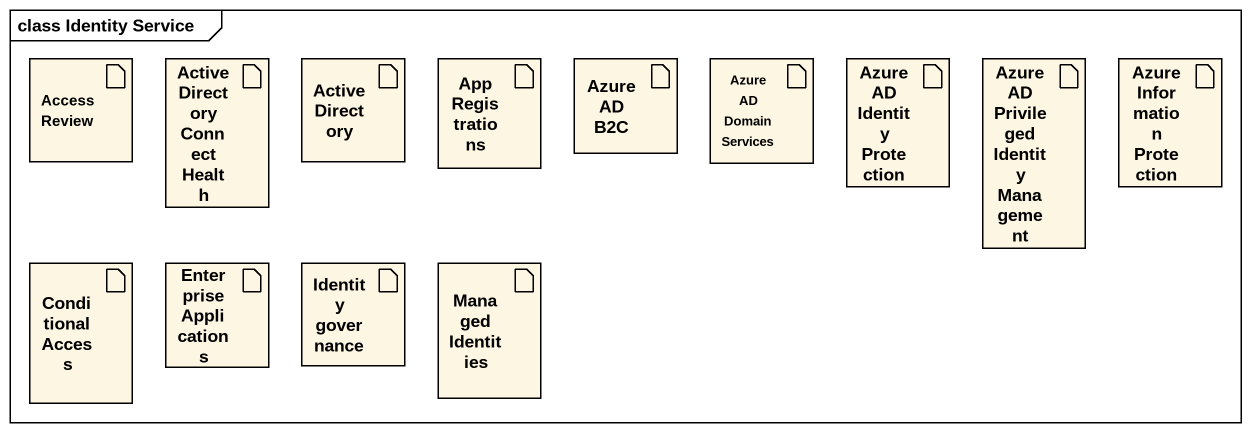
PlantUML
@startuml
mainframe class Identity Service
artifact "Access Review" as Access_Review
artifact "Active Directory Connect Health" as Active_Directory_Connect
artifact "Active Directory" as Active_Directory
artifact "App Registrations" as App_Registrations
artifact "Azure AD B2C" as Azure_AD_B2C
artifact "Azure AD Domain Services" as Azure_AD_Domain_Services
artifact "Azure AD Identity Protection" as Azure_AD_Identity_Protection
artifact "Azure AD Privileged Identity Management" as Azure_AD_Privileged
artifact "Azure Information Protection" as Azure_Information_Protection
artifact "Conditional Access" as Conditional_Access
artifact "Enterprise Applications" as Enterprise_Applications
artifact "Identity governance" as Identity_governance
artifact "Managed Identities" as Managed_Identities
@enduml
